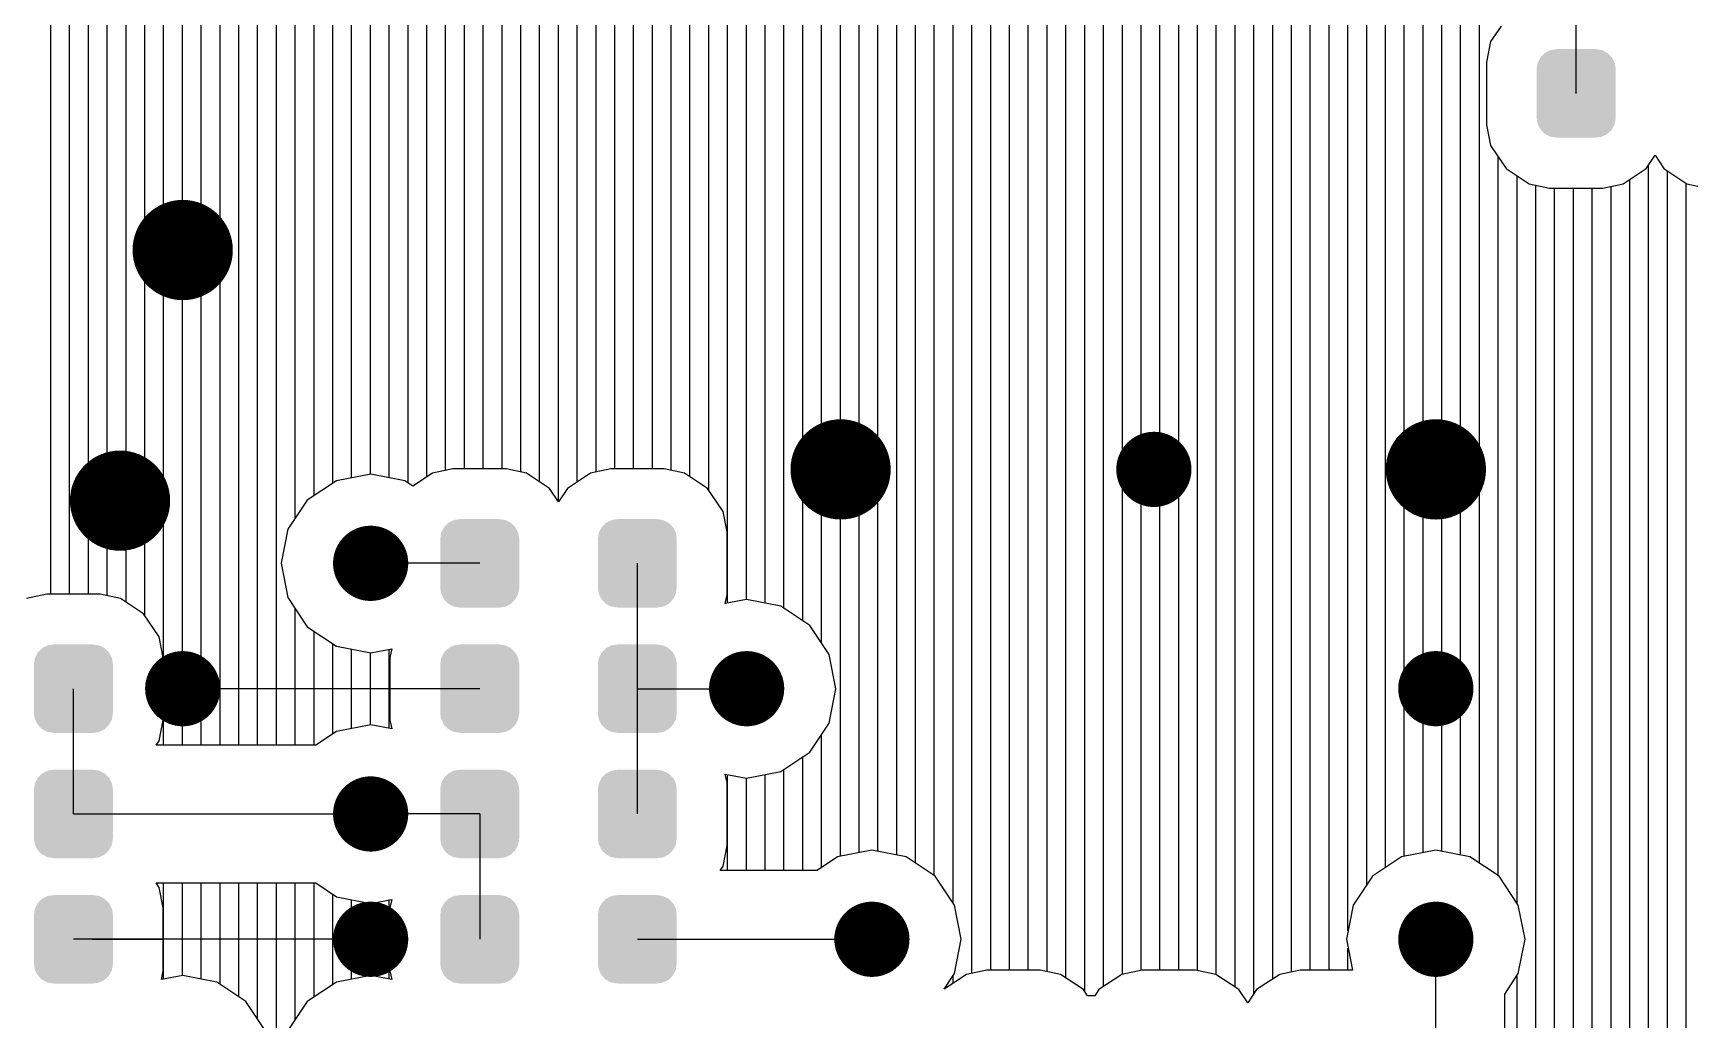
# Model space of a CAD drawing. Extents: x 295 to 953, y 10 to 290.
# Drawn here: x 652.65 to 680.35, y 155.67 to 172.17 of the extents above; entities that cross this region are included whole.
import ezdxf

# ---------------------------------------------------------------- set-up
doc = ezdxf.new("R2010")
doc.units = 0
doc.header["$LTSCALE"] = 5
doc.header["$MEASUREMENT"] = 0
doc.layers.get('0').update_dxf_attribs({"linetype": 'CONTINUOUS', "lineweight": 25})
doc.layers.add('DV-INT-A3_BOT', color=7, linetype='CONTINUOUS')

msp = doc.modelspace()

# ---------------------------------------------------------------- linework, layer by layer
for points, const_width in [([(655.566, 168.548, -1), (654.727, 168.548, -1)], 0.838), ([(666.567, 164.88, -1), (665.729, 164.88, -1)], 0.838), ([(676.521, 164.88, -1), (675.682, 164.88, -1)], 0.838), ([(671.701, 164.88, -1), (671.072, 164.88, -1)], 0.629), ([(654.518, 164.357, -1), (653.68, 164.357, -1)], 0.838), ([(658.604, 163.309, -1), (657.975, 163.309, -1)], 0.629), ([(655.461, 161.213, -1), (654.832, 161.213, -1)], 0.629), ([(664.891, 161.213, -1), (664.262, 161.213, -1)], 0.629), ([(676.416, 161.213, -1), (675.787, 161.213, -1)], 0.629), ([(658.604, 159.118, -1), (657.975, 159.118, -1)], 0.629), ([(658.604, 157.022, -1), (657.975, 157.022, -1)], 0.629), ([(666.986, 157.022, -1), (666.357, 157.022, -1)], 0.629), ([(676.416, 157.022, -1), (675.787, 157.022, -1)], 0.629)]:
    msp.add_lwpolyline(points, format="xyb", close=True, dxfattribs=dict(const_width=const_width))
for points in [[(679.089, 171.683), (679.049, 171.766), (677.806, 171.683), (677.85, 171.766)], [(679.049, 171.766), (679.04, 171.775), (677.85, 171.766), (677.855, 171.775)], [(679.04, 171.775), (678.976, 171.841), (677.855, 171.775), (677.924, 171.841)], [(678.976, 171.841), (678.963, 171.848), (677.924, 171.841), (677.931, 171.848)], [(678.963, 171.848), (678.883, 171.889), (677.931, 171.848), (678.018, 171.889)], [(678.883, 171.889), (678.861, 171.893), (678.018, 171.889), (678.025, 171.893)], [(678.861, 171.893), (678.78, 171.906), (678.025, 171.893), (678.117, 171.906)], [(678.78, 171.906), (678.78, 171.909), (678.117, 171.906), (678.117, 171.909)], [(679.109, 171.58), (679.095, 171.672), (677.788, 171.58), (677.804, 171.672)], [(679.109, 171.578), (679.109, 171.58), (677.788, 171.578), (677.788, 171.58)], [(679.109, 170.756), (679.109, 171.578), (677.788, 170.756), (677.788, 171.578)], [(679.095, 171.672), (679.089, 171.683), (677.804, 171.672), (677.806, 171.683)], [(679.109, 170.754), (679.109, 170.756), (677.788, 170.754), (677.788, 170.756)], [(679.093, 170.662), (679.109, 170.754), (677.802, 170.662), (677.788, 170.754)], [(679.091, 170.651), (679.093, 170.662), (677.808, 170.651), (677.802, 170.662)], [(679.047, 170.568), (679.091, 170.651), (677.848, 170.568), (677.808, 170.651)], [(679.042, 170.558), (679.047, 170.568), (677.857, 170.558), (677.848, 170.568)], [(678.973, 170.493), (679.042, 170.558), (677.921, 170.493), (677.857, 170.558)], [(678.966, 170.486), (678.973, 170.493), (677.934, 170.486), (677.921, 170.493)], [(678.879, 170.445), (678.966, 170.486), (678.014, 170.445), (677.934, 170.486)], [(678.872, 170.441), (678.879, 170.445), (678.036, 170.441), (678.014, 170.445)], [(678.78, 170.428), (678.872, 170.441), (678.117, 170.428), (678.036, 170.441)], [(678.78, 170.425), (678.78, 170.428), (678.117, 170.425), (678.117, 170.428)], [(660.627, 163.99), (660.547, 164.031), (659.595, 163.99), (659.682, 164.031)], [(660.547, 164.031), (660.526, 164.035), (659.682, 164.031), (659.69, 164.035)], [(660.526, 164.035), (660.444, 164.048), (659.69, 164.035), (659.782, 164.048)], [(660.444, 164.048), (660.444, 164.051), (659.782, 164.048), (659.782, 164.051)], [(663.263, 163.99), (663.183, 164.031), (662.231, 163.99), (662.318, 164.031)], [(663.183, 164.031), (663.162, 164.035), (662.318, 164.031), (662.326, 164.035)], [(663.162, 164.035), (663.08, 164.048), (662.326, 164.035), (662.418, 164.048)], [(663.08, 164.048), (663.08, 164.051), (662.418, 164.048), (662.418, 164.051)], [(660.773, 163.722), (660.759, 163.814), (659.453, 163.722), (659.468, 163.814)], [(660.759, 163.814), (660.754, 163.825), (659.468, 163.814), (659.47, 163.825)], [(660.754, 163.825), (660.713, 163.908), (659.47, 163.825), (659.514, 163.908)], [(660.713, 163.908), (660.704, 163.917), (659.514, 163.908), (659.519, 163.917)], [(660.704, 163.917), (660.64, 163.983), (659.519, 163.917), (659.588, 163.983)], [(660.64, 163.983), (660.627, 163.99), (659.588, 163.983), (659.595, 163.99)], [(663.409, 163.722), (663.395, 163.814), (662.089, 163.722), (662.105, 163.814)], [(663.395, 163.814), (663.39, 163.825), (662.105, 163.814), (662.106, 163.825)], [(663.39, 163.825), (663.349, 163.908), (662.106, 163.825), (662.151, 163.908)], [(663.349, 163.908), (663.34, 163.917), (662.151, 163.908), (662.156, 163.917)], [(663.34, 163.917), (663.276, 163.983), (662.156, 163.917), (662.224, 163.983)], [(663.276, 163.983), (663.263, 163.99), (662.224, 163.983), (662.231, 163.99)], [(660.773, 163.72), (660.773, 163.722), (659.453, 163.72), (659.453, 163.722)], [(660.773, 162.898), (660.773, 163.72), (659.453, 162.898), (659.453, 163.72)], [(663.409, 163.72), (663.409, 163.722), (662.089, 163.72), (662.089, 163.722)], [(663.409, 162.898), (663.409, 163.72), (662.089, 162.898), (662.089, 163.72)], [(660.773, 162.896), (660.773, 162.898), (659.453, 162.896), (659.453, 162.898)], [(663.409, 162.896), (663.409, 162.898), (662.089, 162.896), (662.089, 162.898)], [(660.757, 162.804), (660.773, 162.896), (659.467, 162.804), (659.453, 162.896)], [(660.755, 162.793), (660.757, 162.804), (659.472, 162.793), (659.467, 162.804)], [(660.711, 162.71), (660.755, 162.793), (659.513, 162.71), (659.472, 162.793)], [(660.706, 162.7), (660.711, 162.71), (659.522, 162.7), (659.513, 162.71)], [(660.638, 162.635), (660.706, 162.7), (659.586, 162.635), (659.522, 162.7)], [(660.631, 162.628), (660.638, 162.635), (659.599, 162.628), (659.586, 162.635)], [(660.543, 162.586), (660.631, 162.628), (659.678, 162.586), (659.599, 162.628)], [(663.393, 162.804), (663.409, 162.896), (662.103, 162.804), (662.089, 162.896)], [(663.392, 162.793), (663.393, 162.804), (662.108, 162.793), (662.103, 162.804)], [(663.348, 162.71), (663.392, 162.793), (662.149, 162.71), (662.108, 162.793)], [(663.343, 162.7), (663.348, 162.71), (662.158, 162.7), (662.149, 162.71)], [(663.274, 162.635), (663.343, 162.7), (662.222, 162.635), (662.158, 162.7)], [(663.267, 162.628), (663.274, 162.635), (662.235, 162.628), (662.222, 162.635)], [(663.18, 162.586), (663.267, 162.628), (662.315, 162.586), (662.235, 162.628)], [(660.536, 162.583), (660.543, 162.586), (659.7, 162.583), (659.678, 162.586)], [(660.444, 162.57), (660.536, 162.583), (659.782, 162.57), (659.7, 162.583)], [(660.444, 162.567), (660.444, 162.57), (659.782, 162.567), (659.782, 162.57)], [(663.172, 162.583), (663.18, 162.586), (662.336, 162.583), (662.315, 162.586)], [(663.08, 162.57), (663.172, 162.583), (662.418, 162.57), (662.336, 162.583)], [(663.08, 162.567), (663.08, 162.57), (662.418, 162.567), (662.418, 162.57)], [(653.96, 161.729), (653.92, 161.812), (652.677, 161.729), (652.721, 161.812)], [(653.92, 161.812), (653.91, 161.822), (652.721, 161.812), (652.726, 161.822)], [(653.91, 161.822), (653.847, 161.887), (652.726, 161.822), (652.794, 161.887)], [(653.847, 161.887), (653.834, 161.894), (652.794, 161.887), (652.801, 161.894)], [(653.834, 161.894), (653.754, 161.936), (652.801, 161.894), (652.889, 161.936)], [(653.754, 161.936), (653.732, 161.939), (652.889, 161.936), (652.896, 161.939)], [(653.732, 161.939), (653.65, 161.952), (652.896, 161.939), (652.988, 161.952)], [(653.65, 161.952), (653.65, 161.955), (652.988, 161.952), (652.988, 161.955)], [(660.754, 161.729), (660.713, 161.812), (659.47, 161.729), (659.514, 161.812)], [(660.713, 161.812), (660.704, 161.822), (659.514, 161.812), (659.519, 161.822)], [(660.704, 161.822), (660.64, 161.887), (659.519, 161.822), (659.588, 161.887)], [(660.64, 161.887), (660.627, 161.894), (659.588, 161.887), (659.595, 161.894)], [(660.627, 161.894), (660.547, 161.936), (659.595, 161.894), (659.682, 161.936)], [(660.547, 161.936), (660.526, 161.939), (659.682, 161.936), (659.69, 161.939)], [(660.526, 161.939), (660.444, 161.952), (659.69, 161.939), (659.782, 161.952)], [(660.444, 161.952), (660.444, 161.955), (659.782, 161.952), (659.782, 161.955)], [(663.39, 161.729), (663.349, 161.812), (662.106, 161.729), (662.151, 161.812)], [(663.349, 161.812), (663.34, 161.822), (662.151, 161.812), (662.156, 161.822)], [(663.34, 161.822), (663.276, 161.887), (662.156, 161.822), (662.224, 161.887)], [(663.276, 161.887), (663.263, 161.894), (662.224, 161.887), (662.231, 161.894)], [(663.263, 161.894), (663.183, 161.936), (662.231, 161.894), (662.318, 161.936)], [(663.183, 161.936), (663.162, 161.939), (662.318, 161.936), (662.326, 161.939)], [(663.162, 161.939), (663.08, 161.952), (662.326, 161.939), (662.418, 161.952)], [(663.08, 161.952), (663.08, 161.955), (662.418, 161.952), (662.418, 161.955)], [(653.979, 161.626), (653.965, 161.718), (652.659, 161.626), (652.675, 161.718)], [(653.979, 161.624), (653.979, 161.626), (652.659, 161.624), (652.659, 161.626)], [(653.979, 160.803), (653.979, 161.624), (652.659, 160.803), (652.659, 161.624)], [(653.965, 161.718), (653.96, 161.729), (652.675, 161.718), (652.677, 161.729)], [(660.773, 161.626), (660.759, 161.718), (659.453, 161.626), (659.468, 161.718)], [(660.773, 161.624), (660.773, 161.626), (659.453, 161.624), (659.453, 161.626)], [(660.773, 160.803), (660.773, 161.624), (659.453, 160.803), (659.453, 161.624)], [(660.759, 161.718), (660.754, 161.729), (659.468, 161.718), (659.47, 161.729)], [(663.409, 161.626), (663.395, 161.718), (662.089, 161.626), (662.105, 161.718)], [(663.409, 161.624), (663.409, 161.626), (662.089, 161.624), (662.089, 161.626)], [(663.409, 160.803), (663.409, 161.624), (662.089, 160.803), (662.089, 161.624)], [(663.395, 161.718), (663.39, 161.729), (662.105, 161.718), (662.106, 161.729)], [(653.979, 160.801), (653.979, 160.803), (652.659, 160.801), (652.659, 160.803)], [(653.964, 160.708), (653.979, 160.801), (652.673, 160.708), (652.659, 160.801)], [(653.962, 160.697), (653.964, 160.708), (652.679, 160.697), (652.673, 160.708)], [(653.918, 160.614), (653.962, 160.697), (652.719, 160.614), (652.679, 160.697)], [(660.773, 160.801), (660.773, 160.803), (659.453, 160.801), (659.453, 160.803)], [(660.757, 160.708), (660.773, 160.801), (659.467, 160.708), (659.453, 160.801)], [(660.755, 160.697), (660.757, 160.708), (659.472, 160.697), (659.467, 160.708)], [(660.711, 160.614), (660.755, 160.697), (659.513, 160.614), (659.472, 160.697)], [(663.409, 160.801), (663.409, 160.803), (662.089, 160.801), (662.089, 160.803)], [(663.393, 160.708), (663.409, 160.801), (662.103, 160.708), (662.089, 160.801)], [(663.392, 160.697), (663.393, 160.708), (662.108, 160.697), (662.103, 160.708)], [(663.348, 160.614), (663.392, 160.697), (662.149, 160.614), (662.108, 160.697)], [(653.913, 160.605), (653.918, 160.614), (652.728, 160.605), (652.719, 160.614)], [(653.844, 160.539), (653.913, 160.605), (652.792, 160.539), (652.728, 160.605)], [(653.837, 160.532), (653.844, 160.539), (652.805, 160.532), (652.792, 160.539)], [(653.75, 160.491), (653.837, 160.532), (652.885, 160.491), (652.805, 160.532)], [(653.743, 160.487), (653.75, 160.491), (652.906, 160.487), (652.885, 160.491)], [(653.65, 160.474), (653.743, 160.487), (652.988, 160.474), (652.906, 160.487)], [(653.65, 160.472), (653.65, 160.474), (652.988, 160.472), (652.988, 160.474)], [(660.706, 160.605), (660.711, 160.614), (659.522, 160.605), (659.513, 160.614)], [(660.638, 160.539), (660.706, 160.605), (659.586, 160.539), (659.522, 160.605)], [(660.631, 160.532), (660.638, 160.539), (659.599, 160.532), (659.586, 160.539)], [(660.543, 160.491), (660.631, 160.532), (659.678, 160.491), (659.599, 160.532)], [(660.536, 160.487), (660.543, 160.491), (659.7, 160.487), (659.678, 160.491)], [(660.444, 160.474), (660.536, 160.487), (659.782, 160.474), (659.7, 160.487)], [(660.444, 160.472), (660.444, 160.474), (659.782, 160.472), (659.782, 160.474)], [(663.343, 160.605), (663.348, 160.614), (662.158, 160.605), (662.149, 160.614)], [(663.274, 160.539), (663.343, 160.605), (662.222, 160.539), (662.158, 160.605)], [(663.267, 160.532), (663.274, 160.539), (662.235, 160.532), (662.222, 160.539)], [(663.18, 160.491), (663.267, 160.532), (662.315, 160.491), (662.235, 160.532)], [(663.172, 160.487), (663.18, 160.491), (662.336, 160.487), (662.315, 160.491)], [(663.08, 160.474), (663.172, 160.487), (662.418, 160.474), (662.336, 160.487)], [(663.08, 160.472), (663.08, 160.474), (662.418, 160.472), (662.418, 160.474)], [(653.732, 159.844), (653.65, 159.857), (652.896, 159.844), (652.988, 159.857)], [(653.65, 159.857), (653.65, 159.86), (652.988, 159.857), (652.988, 159.86)], [(660.526, 159.844), (660.444, 159.857), (659.69, 159.844), (659.782, 159.857)], [(660.444, 159.857), (660.444, 159.86), (659.782, 159.857), (659.782, 159.86)], [(663.162, 159.844), (663.08, 159.857), (662.326, 159.844), (662.418, 159.857)], [(663.08, 159.857), (663.08, 159.86), (662.418, 159.857), (662.418, 159.86)], [(653.979, 159.531), (653.965, 159.623), (652.659, 159.531), (652.675, 159.623)], [(653.965, 159.623), (653.96, 159.634), (652.675, 159.623), (652.677, 159.634)], [(653.96, 159.634), (653.92, 159.717), (652.677, 159.634), (652.721, 159.717)], [(653.92, 159.717), (653.91, 159.726), (652.721, 159.717), (652.726, 159.726)], [(653.91, 159.726), (653.847, 159.792), (652.726, 159.726), (652.794, 159.792)], [(653.847, 159.792), (653.834, 159.799), (652.794, 159.792), (652.801, 159.799)], [(653.834, 159.799), (653.754, 159.84), (652.801, 159.799), (652.889, 159.84)], [(653.754, 159.84), (653.732, 159.844), (652.889, 159.84), (652.896, 159.844)], [(660.773, 159.531), (660.759, 159.623), (659.453, 159.531), (659.468, 159.623)], [(660.759, 159.623), (660.754, 159.634), (659.468, 159.623), (659.47, 159.634)], [(660.754, 159.634), (660.713, 159.717), (659.47, 159.634), (659.514, 159.717)], [(660.713, 159.717), (660.704, 159.726), (659.514, 159.717), (659.519, 159.726)], [(660.704, 159.726), (660.64, 159.792), (659.519, 159.726), (659.588, 159.792)], [(660.64, 159.792), (660.627, 159.799), (659.588, 159.792), (659.595, 159.799)], [(660.627, 159.799), (660.547, 159.84), (659.595, 159.799), (659.682, 159.84)], [(660.547, 159.84), (660.526, 159.844), (659.682, 159.84), (659.69, 159.844)], [(663.409, 159.531), (663.395, 159.623), (662.089, 159.531), (662.105, 159.623)], [(663.395, 159.623), (663.39, 159.634), (662.105, 159.623), (662.106, 159.634)], [(663.39, 159.634), (663.349, 159.717), (662.106, 159.634), (662.151, 159.717)], [(663.349, 159.717), (663.34, 159.726), (662.151, 159.717), (662.156, 159.726)], [(663.34, 159.726), (663.276, 159.792), (662.156, 159.726), (662.224, 159.792)], [(663.276, 159.792), (663.263, 159.799), (662.224, 159.792), (662.231, 159.799)], [(663.263, 159.799), (663.183, 159.84), (662.231, 159.799), (662.318, 159.84)], [(663.183, 159.84), (663.162, 159.844), (662.318, 159.84), (662.326, 159.844)], [(653.979, 159.529), (653.979, 159.531), (652.659, 159.529), (652.659, 159.531)], [(653.979, 158.707), (653.979, 159.529), (652.659, 158.707), (652.659, 159.529)], [(660.773, 159.529), (660.773, 159.531), (659.453, 159.529), (659.453, 159.531)], [(660.773, 158.707), (660.773, 159.529), (659.453, 158.707), (659.453, 159.529)], [(663.409, 159.529), (663.409, 159.531), (662.089, 159.529), (662.089, 159.531)], [(663.409, 158.707), (663.409, 159.529), (662.089, 158.707), (662.089, 159.529)], [(653.979, 158.705), (653.979, 158.707), (652.659, 158.705), (652.659, 158.707)], [(653.964, 158.613), (653.979, 158.705), (652.673, 158.613), (652.659, 158.705)], [(653.962, 158.602), (653.964, 158.613), (652.679, 158.602), (652.673, 158.613)], [(653.918, 158.519), (653.962, 158.602), (652.719, 158.519), (652.679, 158.602)], [(653.913, 158.509), (653.918, 158.519), (652.728, 158.509), (652.719, 158.519)], [(653.844, 158.444), (653.913, 158.509), (652.792, 158.444), (652.728, 158.509)], [(660.773, 158.705), (660.773, 158.707), (659.453, 158.705), (659.453, 158.707)], [(660.757, 158.613), (660.773, 158.705), (659.467, 158.613), (659.453, 158.705)], [(660.755, 158.602), (660.757, 158.613), (659.472, 158.602), (659.467, 158.613)], [(660.711, 158.519), (660.755, 158.602), (659.513, 158.519), (659.472, 158.602)], [(660.706, 158.509), (660.711, 158.519), (659.522, 158.509), (659.513, 158.519)], [(660.638, 158.444), (660.706, 158.509), (659.586, 158.444), (659.522, 158.509)], [(663.409, 158.705), (663.409, 158.707), (662.089, 158.705), (662.089, 158.707)], [(663.393, 158.613), (663.409, 158.705), (662.103, 158.613), (662.089, 158.705)], [(663.392, 158.602), (663.393, 158.613), (662.108, 158.602), (662.103, 158.613)], [(663.348, 158.519), (663.392, 158.602), (662.149, 158.519), (662.108, 158.602)], [(663.343, 158.509), (663.348, 158.519), (662.158, 158.509), (662.149, 158.519)], [(663.274, 158.444), (663.343, 158.509), (662.222, 158.444), (662.158, 158.509)], [(653.837, 158.437), (653.844, 158.444), (652.805, 158.437), (652.792, 158.444)], [(653.75, 158.395), (653.837, 158.437), (652.885, 158.395), (652.805, 158.437)], [(653.743, 158.392), (653.75, 158.395), (652.906, 158.392), (652.885, 158.395)], [(653.65, 158.379), (653.743, 158.392), (652.988, 158.379), (652.906, 158.392)], [(653.65, 158.376), (653.65, 158.379), (652.988, 158.376), (652.988, 158.379)], [(660.631, 158.437), (660.638, 158.444), (659.599, 158.437), (659.586, 158.444)], [(660.543, 158.395), (660.631, 158.437), (659.678, 158.395), (659.599, 158.437)], [(660.536, 158.392), (660.543, 158.395), (659.7, 158.392), (659.678, 158.395)], [(660.444, 158.379), (660.536, 158.392), (659.782, 158.379), (659.7, 158.392)], [(660.444, 158.376), (660.444, 158.379), (659.782, 158.376), (659.782, 158.379)], [(663.267, 158.437), (663.274, 158.444), (662.235, 158.437), (662.222, 158.444)], [(663.18, 158.395), (663.267, 158.437), (662.315, 158.395), (662.235, 158.437)], [(663.172, 158.392), (663.18, 158.395), (662.336, 158.392), (662.315, 158.395)], [(663.08, 158.379), (663.172, 158.392), (662.418, 158.379), (662.336, 158.392)], [(663.08, 158.376), (663.08, 158.379), (662.418, 158.376), (662.418, 158.379)], [(653.91, 157.631), (653.847, 157.696), (652.726, 157.631), (652.794, 157.696)], [(653.847, 157.696), (653.834, 157.703), (652.794, 157.696), (652.801, 157.703)], [(653.834, 157.703), (653.754, 157.745), (652.801, 157.703), (652.889, 157.745)], [(653.754, 157.745), (653.732, 157.748), (652.889, 157.745), (652.896, 157.748)], [(653.732, 157.748), (653.65, 157.761), (652.896, 157.748), (652.988, 157.761)], [(653.65, 157.761), (653.65, 157.764), (652.988, 157.761), (652.988, 157.764)], [(660.704, 157.631), (660.64, 157.696), (659.519, 157.631), (659.588, 157.696)], [(660.64, 157.696), (660.627, 157.703), (659.588, 157.696), (659.595, 157.703)], [(660.627, 157.703), (660.547, 157.745), (659.595, 157.703), (659.682, 157.745)], [(660.547, 157.745), (660.526, 157.748), (659.682, 157.745), (659.69, 157.748)], [(660.526, 157.748), (660.444, 157.761), (659.69, 157.748), (659.782, 157.761)], [(660.444, 157.761), (660.444, 157.764), (659.782, 157.761), (659.782, 157.764)], [(663.34, 157.631), (663.276, 157.696), (662.156, 157.631), (662.224, 157.696)], [(663.276, 157.696), (663.263, 157.703), (662.224, 157.696), (662.231, 157.703)], [(663.263, 157.703), (663.183, 157.745), (662.231, 157.703), (662.318, 157.745)], [(663.183, 157.745), (663.162, 157.748), (662.318, 157.745), (662.326, 157.748)], [(663.162, 157.748), (663.08, 157.761), (662.326, 157.748), (662.418, 157.761)], [(663.08, 157.761), (663.08, 157.764), (662.418, 157.761), (662.418, 157.764)], [(653.979, 157.435), (653.965, 157.527), (652.659, 157.435), (652.675, 157.527)], [(653.979, 157.433), (653.979, 157.435), (652.659, 157.433), (652.659, 157.435)], [(653.979, 156.612), (653.979, 157.433), (652.659, 156.612), (652.659, 157.433)], [(653.965, 157.527), (653.96, 157.538), (652.675, 157.527), (652.677, 157.538)], [(653.96, 157.538), (653.92, 157.621), (652.677, 157.538), (652.721, 157.621)], [(653.92, 157.621), (653.91, 157.631), (652.721, 157.621), (652.726, 157.631)], [(660.773, 157.435), (660.759, 157.527), (659.453, 157.435), (659.468, 157.527)], [(660.773, 157.433), (660.773, 157.435), (659.453, 157.433), (659.453, 157.435)], [(660.773, 156.612), (660.773, 157.433), (659.453, 156.612), (659.453, 157.433)], [(660.759, 157.527), (660.754, 157.538), (659.468, 157.527), (659.47, 157.538)], [(660.754, 157.538), (660.713, 157.621), (659.47, 157.538), (659.514, 157.621)], [(660.713, 157.621), (660.704, 157.631), (659.514, 157.621), (659.519, 157.631)], [(663.409, 157.435), (663.395, 157.527), (662.089, 157.435), (662.105, 157.527)], [(663.409, 157.433), (663.409, 157.435), (662.089, 157.433), (662.089, 157.435)], [(663.409, 156.612), (663.409, 157.433), (662.089, 156.612), (662.089, 157.433)], [(663.395, 157.527), (663.39, 157.538), (662.105, 157.527), (662.106, 157.538)], [(663.39, 157.538), (663.349, 157.621), (662.106, 157.538), (662.151, 157.621)], [(663.349, 157.621), (663.34, 157.631), (662.151, 157.621), (662.156, 157.631)], [(653.979, 156.61), (653.979, 156.612), (652.659, 156.61), (652.659, 156.612)], [(653.964, 156.517), (653.979, 156.61), (652.673, 156.517), (652.659, 156.61)], [(660.773, 156.61), (660.773, 156.612), (659.453, 156.61), (659.453, 156.612)], [(660.757, 156.517), (660.773, 156.61), (659.467, 156.517), (659.453, 156.61)], [(663.409, 156.61), (663.409, 156.612), (662.089, 156.61), (662.089, 156.612)], [(663.393, 156.517), (663.409, 156.61), (662.103, 156.517), (662.089, 156.61)], [(653.962, 156.506), (653.964, 156.517), (652.679, 156.506), (652.673, 156.517)], [(653.918, 156.423), (653.962, 156.506), (652.719, 156.423), (652.679, 156.506)], [(653.913, 156.414), (653.918, 156.423), (652.728, 156.414), (652.719, 156.423)], [(653.844, 156.348), (653.913, 156.414), (652.792, 156.348), (652.728, 156.414)], [(653.837, 156.341), (653.844, 156.348), (652.805, 156.341), (652.792, 156.348)], [(653.75, 156.3), (653.837, 156.341), (652.885, 156.3), (652.805, 156.341)], [(653.743, 156.296), (653.75, 156.3), (652.906, 156.296), (652.885, 156.3)], [(653.65, 156.283), (653.743, 156.296), (652.988, 156.283), (652.906, 156.296)], [(653.65, 156.281), (653.65, 156.283), (652.988, 156.281), (652.988, 156.283)], [(660.755, 156.506), (660.757, 156.517), (659.472, 156.506), (659.467, 156.517)], [(660.711, 156.423), (660.755, 156.506), (659.513, 156.423), (659.472, 156.506)], [(660.706, 156.414), (660.711, 156.423), (659.522, 156.414), (659.513, 156.423)], [(660.638, 156.348), (660.706, 156.414), (659.586, 156.348), (659.522, 156.414)], [(660.631, 156.341), (660.638, 156.348), (659.599, 156.341), (659.586, 156.348)], [(660.543, 156.3), (660.631, 156.341), (659.678, 156.3), (659.599, 156.341)], [(660.536, 156.296), (660.543, 156.3), (659.7, 156.296), (659.678, 156.3)], [(660.444, 156.283), (660.536, 156.296), (659.782, 156.283), (659.7, 156.296)], [(660.444, 156.281), (660.444, 156.283), (659.782, 156.281), (659.782, 156.283)], [(663.392, 156.506), (663.393, 156.517), (662.108, 156.506), (662.103, 156.517)], [(663.348, 156.423), (663.392, 156.506), (662.149, 156.423), (662.108, 156.506)], [(663.343, 156.414), (663.348, 156.423), (662.158, 156.414), (662.149, 156.423)], [(663.274, 156.348), (663.343, 156.414), (662.222, 156.348), (662.158, 156.414)], [(663.267, 156.341), (663.274, 156.348), (662.235, 156.341), (662.222, 156.348)], [(663.18, 156.3), (663.267, 156.341), (662.315, 156.3), (662.235, 156.341)], [(663.172, 156.296), (663.18, 156.3), (662.336, 156.296), (662.315, 156.3)], [(663.08, 156.283), (663.172, 156.296), (662.418, 156.283), (662.336, 156.296)], [(663.08, 156.281), (663.08, 156.283), (662.418, 156.281), (662.418, 156.283)]]:
    msp.add_solid(points)
at = {"layer": 'DV-INT-A3_BOT'}
for p, q in [((652.942, 162.793), (652.942, 209.242)), ((653.256, 162.793), (653.256, 208.429)), ((653.571, 162.793), (653.571, 208.09)), ((655.771, 160.27), (655.771, 208.153)), ((656.085, 160.27), (656.085, 208.153)), ((656.4, 160.27), (656.4, 208.153)), ((656.714, 160.27), (656.714, 208.153)), ((657.028, 164.063), (657.028, 208.153)), ((657.343, 164.44), (657.343, 208.153)), ((657.657, 164.65), (657.657, 208.153)), ((657.971, 164.738), (657.971, 208.153)), ((658.286, 164.801), (658.286, 208.153)), ((658.6, 164.738), (658.6, 208.153)), ((658.914, 164.65), (658.914, 208.153)), ((659.229, 164.755), (659.229, 208.153)), ((659.543, 164.864), (659.543, 208.153)), ((659.857, 164.889), (659.857, 208.153)), ((660.172, 164.889), (660.172, 208.153)), ((660.486, 164.889), (660.486, 208.153)), ((660.8, 164.839), (660.8, 208.153)), ((661.115, 164.671), (661.115, 208.153)), ((661.429, 164.34), (661.429, 208.153)), ((661.743, 164.671), (661.743, 208.153)), ((662.058, 164.839), (662.058, 208.153)), ((662.372, 164.889), (662.372, 208.153)), ((662.686, 164.889), (662.686, 208.153)), ((663, 164.889), (663, 208.153)), ((663.315, 164.864), (663.315, 208.153)), ((663.629, 164.755), (663.629, 208.153)), ((663.943, 164.528), (663.943, 208.153)), ((664.258, 162.642), (664.258, 208.153)), ((664.572, 162.705), (664.572, 208.153)), ((664.886, 162.642), (664.886, 208.153)), ((665.201, 162.554), (665.201, 208.153)), ((665.515, 162.345), (665.515, 208.153)), ((665.829, 161.972), (665.829, 208.153)), ((666.144, 158.41), (666.144, 208.153)), ((666.458, 158.472), (666.458, 208.153)), ((653.885, 162.768), (653.885, 207.88)), ((654.199, 162.659), (654.199, 207.784)), ((655.142, 160.27), (655.142, 207.805)), ((655.457, 160.27), (655.457, 207.951)), ((654.514, 162.433), (654.514, 207.721)), ((654.828, 160.27), (654.828, 207.742)), ((676.831, 158.296), (676.831, 199.662)), ((678.449, 171.167), (678.449, 182.42)), ((673.059, 156.117), (673.059, 181.477)), ((673.373, 156.36), (673.373, 181.477)), ((666.772, 158.493), (666.772, 180.819)), ((669.601, 156.482), (669.601, 180.664)), ((669.916, 156.373), (669.916, 180.819)), ((672.745, 156.222), (672.745, 180.664)), ((673.688, 156.478), (673.688, 180.664)), ((676.516, 158.431), (676.516, 180.819)), ((667.087, 158.431), (667.087, 180.396)), ((670.23, 156.146), (670.23, 180.396)), ((676.202, 158.493), (676.202, 180.396)), ((667.401, 158.296), (667.401, 180.186)), ((668.973, 156.507), (668.973, 180.115)), ((669.287, 156.507), (669.287, 180.324)), ((670.544, 156.234), (670.544, 180.186)), ((672.116, 156.498), (672.116, 180.115)), ((672.43, 156.431), (672.43, 180.324)), ((674.002, 156.507), (674.002, 180.324)), ((674.316, 156.507), (674.316, 180.115)), ((675.888, 158.472), (675.888, 180.186)), ((667.715, 158.083), (667.715, 180.039)), ((668.03, 157.622), (668.03, 179.976)), ((668.344, 156.457), (668.344, 179.955)), ((668.658, 156.507), (668.658, 180.018)), ((670.859, 156.44), (670.859, 180.039)), ((671.173, 156.503), (671.173, 179.976)), ((671.487, 156.507), (671.487, 179.955)), ((671.802, 156.507), (671.802, 180.018)), ((674.631, 157.165), (674.631, 180.018)), ((674.945, 157.936), (674.945, 179.955)), ((675.259, 158.225), (675.259, 179.976)), ((675.573, 158.41), (675.573, 180.039)), ((677.191, 172.294), (677.015, 172.034)), ((677.015, 172.034), (676.948, 171.691)), ((676.948, 171.691), (676.948, 170.639)), ((676.948, 170.639), (677.015, 170.295)), ((677.015, 170.295), (677.275, 169.91)), ((677.145, 158.083), (677.145, 170.102)), ((679.618, 169.91), (679.769, 170.132)), ((679.769, 170.132), (679.915, 169.91)), ((677.275, 169.91), (677.661, 169.654)), ((679.232, 169.654), (679.618, 169.91)), ((679.66, 126.218), (679.66, 169.973)), ((679.915, 169.91), (680.301, 169.654)), ((679.974, 126.218), (679.974, 169.868)), ((677.459, 157.622), (677.459, 169.784)), ((677.661, 169.654), (678, 169.583)), ((677.774, 126.218), (677.774, 169.629)), ((678, 169.583), (678.893, 169.583)), ((678.088, 126.218), (678.088, 169.583)), ((678.402, 126.218), (678.402, 169.583)), ((678.717, 126.218), (678.717, 169.583)), ((678.893, 169.583), (679.232, 169.654)), ((679.031, 126.218), (679.031, 169.612)), ((679.345, 126.218), (679.345, 169.729)), ((680.288, 126.218), (680.288, 169.658)), ((680.301, 169.654), (680.64, 169.583)), ((659.664, 164.889), (659.325, 164.818)), ((660.557, 164.889), (659.664, 164.889)), ((660.897, 164.818), (660.557, 164.889)), ((662.305, 164.889), (661.965, 164.818)), ((663.197, 164.889), (662.305, 164.889)), ((663.537, 164.818), (663.197, 164.889)), ((657.716, 164.688), (657.229, 164.365)), ((658.29, 164.801), (657.716, 164.688)), ((658.86, 164.688), (658.29, 164.801)), ((658.994, 164.6), (658.86, 164.688)), ((659.325, 164.818), (658.994, 164.6)), ((661.282, 164.562), (660.897, 164.818)), ((661.433, 164.34), (661.282, 164.562)), ((661.58, 164.562), (661.433, 164.34)), ((661.965, 164.818), (661.58, 164.562)), ((663.923, 164.562), (663.537, 164.818)), ((664.182, 164.176), (663.923, 164.562)), ((657.229, 164.365), (656.907, 163.879)), ((664.249, 163.833), (664.182, 164.176)), ((656.907, 163.879), (656.794, 163.309)), ((664.249, 162.781), (664.249, 163.833)), ((656.794, 163.309), (656.907, 162.735)), ((660.113, 163.309), (658.29, 163.309)), ((662.749, 161.213), (662.749, 163.309)), ((652.875, 162.793), (652.536, 162.722)), ((653.768, 162.793), (652.875, 162.793)), ((654.107, 162.722), (653.768, 162.793)), ((654.493, 162.466), (654.107, 162.722)), ((656.907, 162.735), (657.229, 162.249)), ((664.22, 162.638), (664.249, 162.781)), ((664.576, 162.705), (664.22, 162.638)), ((665.146, 162.592), (664.576, 162.705)), ((654.753, 162.081), (654.493, 162.466)), ((657.028, 160.27), (657.028, 162.55)), ((665.632, 162.269), (665.146, 162.592)), ((654.82, 161.737), (654.753, 162.081)), ((657.229, 162.249), (657.716, 161.926)), ((657.343, 160.27), (657.343, 162.173)), ((665.955, 161.783), (665.632, 162.269)), ((657.657, 160.459), (657.657, 161.964)), ((657.716, 161.926), (658.29, 161.813)), ((657.971, 160.547), (657.971, 161.876)), ((658.286, 160.61), (658.286, 161.813)), ((658.29, 161.813), (658.642, 161.88)), ((658.6, 160.547), (658.6, 161.876)), ((658.642, 161.88), (658.613, 161.737)), ((654.82, 160.685), (654.82, 161.737)), ((658.613, 161.737), (658.613, 160.685)), ((666.068, 161.213), (665.955, 161.783)), ((653.319, 159.118), (653.319, 161.213)), ((660.113, 161.213), (655.147, 161.213)), ((659.799, 161.213), (658.613, 161.213)), ((662.749, 159.118), (662.749, 161.213)), ((662.749, 161.213), (664.576, 161.213)), ((665.955, 160.639), (666.068, 161.213)), ((654.753, 160.342), (654.82, 160.685)), ((658.613, 160.685), (658.642, 160.543)), ((657.716, 160.497), (657.372, 160.27)), ((658.29, 160.61), (657.716, 160.497)), ((658.642, 160.543), (658.29, 160.61)), ((665.632, 160.153), (665.955, 160.639)), ((665.829, 158.225), (665.829, 160.451)), ((654.702, 160.27), (654.753, 160.342)), ((657.372, 160.27), (654.702, 160.27)), ((665.146, 159.83), (665.632, 160.153)), ((665.201, 158.175), (665.201, 159.868)), ((665.515, 158.175), (665.515, 160.078)), ((664.249, 159.642), (664.22, 159.784)), ((664.22, 159.784), (664.576, 159.717)), ((664.249, 158.59), (664.249, 159.642)), ((664.258, 158.175), (664.258, 159.78)), ((664.572, 158.175), (664.572, 159.717)), ((664.576, 159.717), (665.146, 159.83)), ((664.886, 158.175), (664.886, 159.78)), ((653.319, 159.118), (658.29, 159.118)), ((660.113, 159.118), (658.29, 159.118)), ((660.113, 159.118), (660.113, 157.022)), ((664.182, 158.246), (664.249, 158.59)), ((666.672, 158.514), (666.098, 158.401)), ((667.242, 158.401), (666.672, 158.514)), ((676.102, 158.514), (675.527, 158.401)), ((676.672, 158.401), (676.102, 158.514)), ((664.132, 158.175), (664.182, 158.246)), ((666.098, 158.401), (665.754, 158.175)), ((667.728, 158.078), (667.242, 158.401)), ((675.527, 158.401), (675.041, 158.078)), ((677.158, 158.078), (676.672, 158.401)), ((654.753, 157.89), (654.702, 157.965)), ((654.702, 157.965), (657.372, 157.965)), ((654.828, 156.356), (654.828, 157.965)), ((655.142, 156.419), (655.142, 157.965)), ((655.457, 156.356), (655.457, 157.965)), ((655.771, 156.268), (655.771, 157.965)), ((656.085, 156.058), (656.085, 157.965)), ((656.4, 155.685), (656.4, 157.965)), ((656.714, 132.53), (656.714, 157.965)), ((657.028, 155.681), (657.028, 157.965)), ((657.343, 156.058), (657.343, 157.965)), ((657.372, 157.965), (657.716, 157.735)), ((665.754, 158.175), (664.132, 158.175)), ((668.051, 157.592), (667.728, 158.078)), ((675.041, 158.078), (674.719, 157.592)), ((677.48, 157.592), (677.158, 158.078)), ((654.82, 157.546), (654.753, 157.89)), ((657.657, 156.268), (657.657, 157.773)), ((657.716, 157.735), (658.29, 157.622)), ((657.971, 156.356), (657.971, 157.685)), ((658.29, 157.622), (658.642, 157.689)), ((658.6, 156.356), (658.6, 157.685)), ((658.642, 157.689), (658.613, 157.546)), ((654.82, 156.494), (654.82, 157.546)), ((658.286, 156.419), (658.286, 157.622)), ((658.613, 157.546), (658.613, 156.494)), ((668.164, 157.022), (668.051, 157.592)), ((674.719, 157.592), (674.605, 157.022)), ((677.594, 157.022), (677.48, 157.592)), ((658.29, 157.022), (653.319, 157.022)), ((653.634, 157.022), (654.82, 157.022)), ((662.749, 157.022), (666.672, 157.022)), ((668.051, 156.448), (668.164, 157.022)), ((674.605, 157.022), (674.706, 156.507)), ((674.631, 156.507), (674.631, 156.876)), ((676.102, 154.927), (676.102, 157.022)), ((677.48, 156.448), (677.594, 157.022)), ((654.79, 156.352), (654.82, 156.494)), ((655.147, 156.419), (654.79, 156.352)), ((655.717, 156.306), (655.147, 156.419)), ((656.203, 155.983), (655.717, 156.306)), ((657.716, 156.306), (657.229, 155.983)), ((658.29, 156.419), (657.716, 156.306)), ((658.642, 156.352), (658.29, 156.419)), ((658.613, 156.494), (658.642, 156.352)), ((667.879, 156.188), (668.051, 156.448)), ((668.252, 156.436), (667.879, 156.188)), ((668.03, 156.289), (668.03, 156.419)), ((668.591, 156.507), (668.252, 156.436)), ((669.484, 156.507), (668.591, 156.507)), ((669.823, 156.436), (669.484, 156.507)), ((670.209, 156.18), (669.823, 156.436)), ((670.85, 156.436), (670.465, 156.18)), ((671.19, 156.507), (670.85, 156.436)), ((672.082, 156.507), (671.19, 156.507)), ((672.422, 156.436), (672.082, 156.507)), ((672.807, 156.18), (672.422, 156.436)), ((673.491, 156.436), (673.105, 156.18)), ((673.83, 156.507), (673.491, 156.436)), ((674.706, 156.507), (673.83, 156.507)), ((677.254, 156.105), (677.48, 156.448)), ((677.459, 152.542), (677.459, 156.419)), ((656.525, 155.497), (656.203, 155.983)), ((657.229, 155.983), (656.907, 155.497)), ((670.276, 156.079), (670.209, 156.18)), ((670.398, 156.079), (670.276, 156.079)), ((670.465, 156.18), (670.398, 156.079)), ((672.958, 155.958), (672.807, 156.18)), ((673.105, 156.18), (672.958, 155.958)), ((677.254, 152.768), (677.254, 156.105))]:
    msp.add_line(p, q, dxfattribs=at)

doc.saveas('drawing.dxf')
